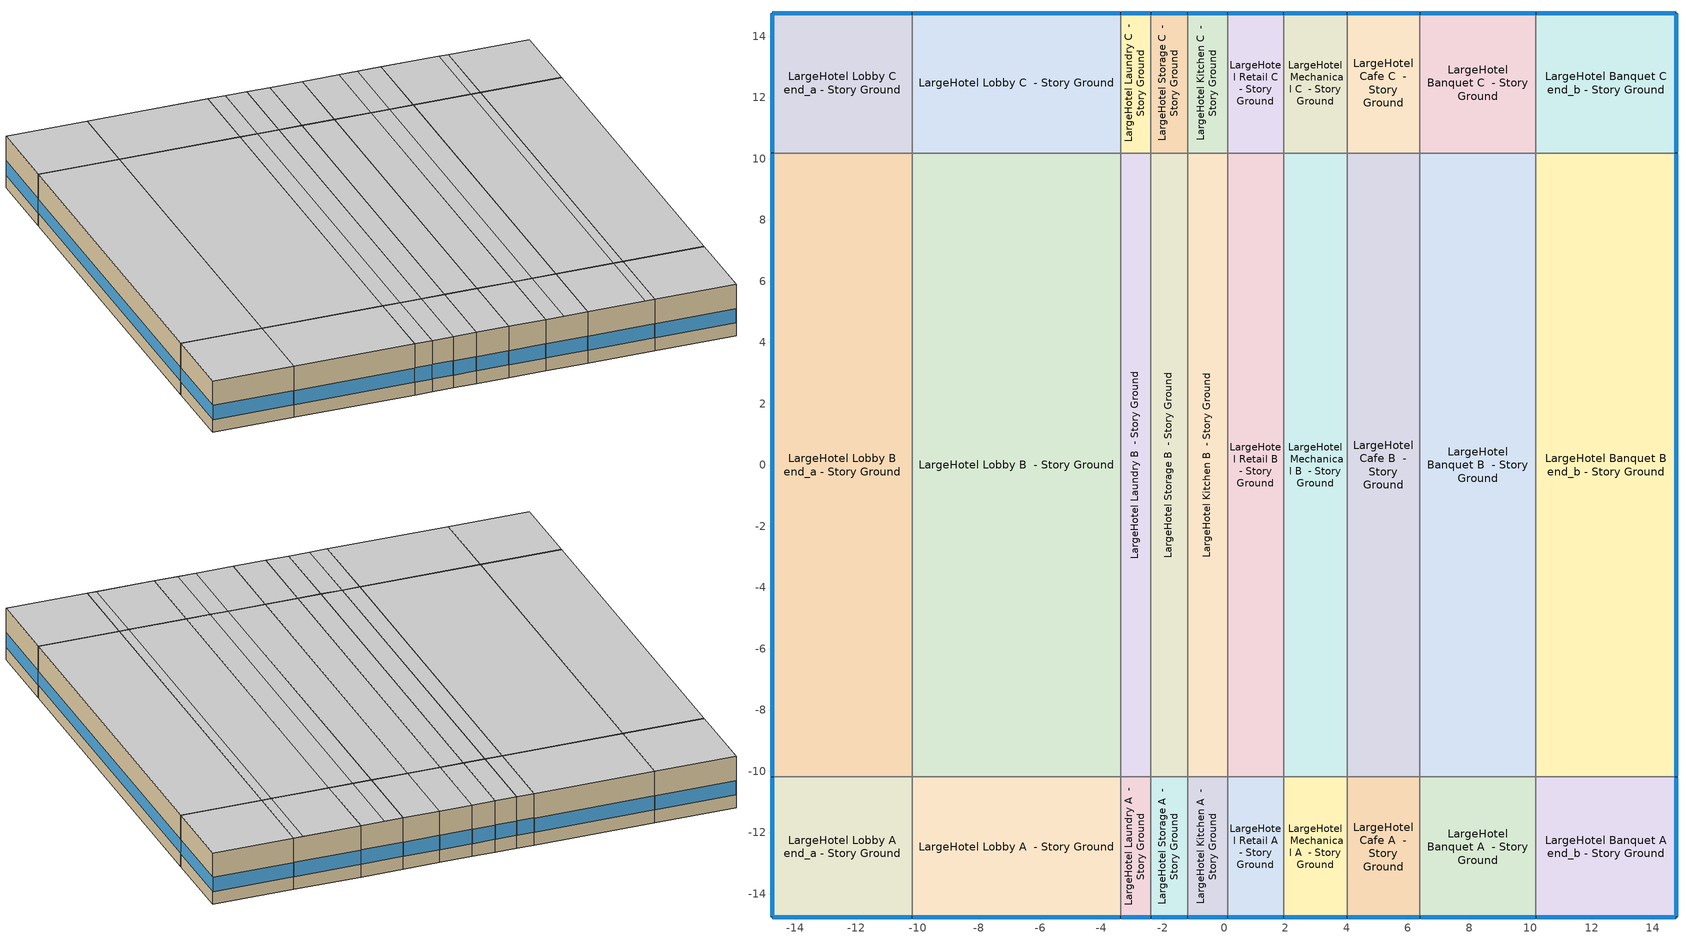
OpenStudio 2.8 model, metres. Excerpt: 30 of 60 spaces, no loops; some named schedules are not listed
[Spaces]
LargeHotel Lobby A end_a - Story Ground
 floor ground (Typical Insulated Carpeted 6in Slab Floor): -14.76,-14.76 -14.76,-10.18 -10.18,-10.18 -10.18,-14.76 z0
 wall outside (Typical Insulated Exterior Mass Wall R-8.13): -14.76,-10.18 -14.76,-14.76 -10.18,-14.76 z0:3.05
 wall to LargeHotel Lobby B end_a - Story Ground: -10.18,-10.18 -14.76,-10.18 z0:3.05
 wall to LargeHotel Lobby A  - Story Ground: -10.18,-14.76 -10.18,-10.18 z0:3.05
 window (U 0.62 SHGC 0.25 Dbl Ref-C-H Clr 6mm/6mm Air): -14.76,-10.21 -14.76,-14.73 / -14.73,-14.76 -10.21,-14.76 z0.76:1.59
 ceiling to LargeHotel Corridor A end_a - Story Mid: -10.18,-14.76 -10.18,-10.18 -14.76,-10.18 -14.76,-14.76 z3.05
LargeHotel Lobby B end_a - Story Ground
 floor ground (Typical Insulated Carpeted 6in Slab Floor): -14.76,-10.18 -14.76,10.18 -10.18,10.18 -10.18,-10.18 z0
 wall outside (Typical Insulated Exterior Mass Wall R-8.13): -14.76,10.18 -14.76,-10.18 z0:3.05
 wall to LargeHotel Lobby C end_a - Story Ground: -10.18,10.18 -14.76,10.18 z0:3.05
 wall to LargeHotel Lobby B  - Story Ground: -10.18,-10.18 -10.18,10.18 z0:3.05
 window (U 0.62 SHGC 0.25 Dbl Ref-C-H Clr 6mm/6mm Air): -14.76,10.16 -14.76,-10.16 z0.76:1.59
 ceiling to LargeHotel Corridor B end_a - Story Mid: -10.18,-10.18 -10.18,10.18 -14.76,10.18 -14.76,-10.18 z3.05
LargeHotel Lobby C end_a - Story Ground
 floor ground (Typical Insulated Carpeted 6in Slab Floor): -14.76,10.18 -14.76,14.76 -10.18,14.76 -10.18,10.18 z0
 wall outside (Typical Insulated Exterior Mass Wall R-8.13): -10.18,14.76 -14.76,14.76 -14.76,10.18 z0:3.05
 wall to LargeHotel Lobby C  - Story Ground: -10.18,10.18 -10.18,14.76 z0:3.05
 window (U 0.62 SHGC 0.25 Dbl Ref-C-H Clr 6mm/6mm Air): -14.76,14.73 -14.76,10.21 / -10.21,14.76 -14.73,14.76 z0.76:1.59
 ceiling to LargeHotel Corridor C end_a - Story Mid: -10.18,10.18 -10.18,14.76 -14.76,14.76 -14.76,10.18 z3.05
LargeHotel Lobby A  - Story Ground
 floor ground (Typical Insulated Carpeted 6in Slab Floor): -10.18,-14.76 -10.18,-10.18 -3.37,-10.18 -3.37,-14.76 z0
 wall outside (Typical Insulated Exterior Mass Wall R-8.13): -10.18,-14.76 -3.37,-14.76 z0:3.05
 wall to LargeHotel Lobby B  - Story Ground: -3.37,-10.18 -10.18,-10.18 z0:3.05
 wall to LargeHotel Laundry A  - Story Ground: -3.37,-14.76 -3.37,-10.18 z0:3.05
 window (U 0.62 SHGC 0.25 Dbl Ref-C-H Clr 6mm/6mm Air): -10.16,-14.76 -3.4,-14.76 z0.76:1.59
 ceiling to LargeHotel Corridor A  - Story Mid: -3.37,-14.76 -3.37,-10.18 -10.18,-10.18 -10.18,-14.76 z3.05
LargeHotel Lobby B  - Story Ground
 floor ground (Typical Insulated Carpeted 6in Slab Floor): -10.18,-10.18 -10.18,10.18 -3.37,10.18 -3.37,-10.18 z0
 wall to LargeHotel Lobby C  - Story Ground: -3.37,10.18 -10.18,10.18 z0:3.05
 wall to LargeHotel Laundry B  - Story Ground: -3.37,-10.18 -3.37,10.18 z0:3.05
 ceiling to LargeHotel Corridor B  - Story Mid: -3.37,-10.18 -3.37,10.18 -10.18,10.18 -10.18,-10.18 z3.05
LargeHotel Lobby C  - Story Ground
 floor ground (Typical Insulated Carpeted 6in Slab Floor): -10.18,10.18 -10.18,14.76 -3.37,14.76 -3.37,10.18 z0
 wall outside (Typical Insulated Exterior Mass Wall R-8.13): -3.37,14.76 -10.18,14.76 z0:3.05
 wall to LargeHotel Laundry C  - Story Ground: -3.37,10.18 -3.37,14.76 z0:3.05
 window (U 0.62 SHGC 0.25 Dbl Ref-C-H Clr 6mm/6mm Air): -3.4,14.76 -10.16,14.76 z0.76:1.59
 ceiling to LargeHotel Corridor C  - Story Mid: -3.37,10.18 -3.37,14.76 -10.18,14.76 -10.18,10.18 z3.05
LargeHotel Laundry A  - Story Ground
 floor ground (Typical Insulated Carpeted 6in Slab Floor): -3.37,-14.76 -3.37,-10.18 -2.39,-10.18 -2.39,-14.76 z0
 wall outside (Typical Insulated Exterior Mass Wall R-8.13): -3.37,-14.76 -2.39,-14.76 z0:3.05
 wall to LargeHotel Laundry B  - Story Ground: -2.39,-10.18 -3.37,-10.18 z0:3.05
 wall to LargeHotel Storage A  - Story Ground: -2.39,-14.76 -2.39,-10.18 z0:3.05
 window (U 0.62 SHGC 0.25 Dbl Ref-C-H Clr 6mm/6mm Air): -3.35,-14.76 -2.41,-14.76 z0.76:1.63
 ceiling to LargeHotel Corridor A  - Story Mid: -2.39,-14.76 -2.39,-10.18 -3.37,-10.18 -3.37,-14.76 z3.05
LargeHotel Laundry B  - Story Ground
 floor ground (Typical Insulated Carpeted 6in Slab Floor): -3.37,-10.18 -3.37,10.18 -2.39,10.18 -2.39,-10.18 z0
 wall to LargeHotel Laundry C  - Story Ground: -2.39,10.18 -3.37,10.18 z0:3.05
 wall to LargeHotel Storage B  - Story Ground: -2.39,-10.18 -2.39,10.18 z0:3.05
 ceiling to LargeHotel Corridor B  - Story Mid: -2.39,-10.18 -2.39,10.18 -3.37,10.18 -3.37,-10.18 z3.05
LargeHotel Laundry C  - Story Ground
 floor ground (Typical Insulated Carpeted 6in Slab Floor): -3.37,10.18 -3.37,14.76 -2.39,14.76 -2.39,10.18 z0
 wall outside (Typical Insulated Exterior Mass Wall R-8.13): -2.39,14.76 -3.37,14.76 z0:3.05
 wall to LargeHotel Storage C  - Story Ground: -2.39,10.18 -2.39,14.76 z0:3.05
 window (U 0.62 SHGC 0.25 Dbl Ref-C-H Clr 6mm/6mm Air): -2.41,14.76 -3.35,14.76 z0.76:1.63
 ceiling to LargeHotel Corridor C  - Story Mid: -2.39,10.18 -2.39,14.76 -3.37,14.76 -3.37,10.18 z3.05
LargeHotel Storage A  - Story Ground
 floor ground (Typical Insulated Carpeted 6in Slab Floor): -2.39,-14.76 -2.39,-10.18 -1.19,-10.18 -1.19,-14.76 z0
 wall outside (Typical Insulated Exterior Mass Wall R-8.13): -2.39,-14.76 -1.19,-14.76 z0:3.05
 wall to LargeHotel Storage B  - Story Ground: -1.19,-10.18 -2.39,-10.18 z0:3.05
 wall to LargeHotel Kitchen A  - Story Ground: -1.19,-14.76 -1.19,-10.18 z0:3.05
 window (U 0.62 SHGC 0.25 Dbl Ref-C-H Clr 6mm/6mm Air): -2.36,-14.76 -1.21,-14.76 z0.76:1.62
 ceiling to LargeHotel Corridor A  - Story Mid: -1.19,-14.76 -1.19,-10.18 -2.39,-10.18 -2.39,-14.76 z3.05
LargeHotel Storage B  - Story Ground
 floor ground (Typical Insulated Carpeted 6in Slab Floor): -2.39,-10.18 -2.39,10.18 -1.19,10.18 -1.19,-10.18 z0
 wall to LargeHotel Storage C  - Story Ground: -1.19,10.18 -2.39,10.18 z0:3.05
 wall to LargeHotel Kitchen B  - Story Ground: -1.19,-10.18 -1.19,10.18 z0:3.05
 ceiling to LargeHotel Corridor B  - Story Mid: -1.19,-10.18 -1.19,10.18 -2.39,10.18 -2.39,-10.18 z3.05
LargeHotel Storage C  - Story Ground
 floor ground (Typical Insulated Carpeted 6in Slab Floor): -2.39,10.18 -2.39,14.76 -1.19,14.76 -1.19,10.18 z0
 wall outside (Typical Insulated Exterior Mass Wall R-8.13): -1.19,14.76 -2.39,14.76 z0:3.05
 wall to LargeHotel Kitchen C  - Story Ground: -1.19,10.18 -1.19,14.76 z0:3.05
 window (U 0.62 SHGC 0.25 Dbl Ref-C-H Clr 6mm/6mm Air): -1.21,14.76 -2.36,14.76 z0.76:1.62
 ceiling to LargeHotel Corridor C  - Story Mid: -1.19,10.18 -1.19,14.76 -2.39,14.76 -2.39,10.18 z3.05
LargeHotel Kitchen A  - Story Ground
 floor ground (Typical Insulated Carpeted 6in Slab Floor): -1.19,-14.76 -1.19,-10.18 0.11,-10.18 0.11,-14.76 z0
 wall outside (Typical Insulated Exterior Mass Wall R-8.13): -1.19,-14.76 0.11,-14.76 z0:3.05
 wall to LargeHotel Kitchen B  - Story Ground: 0.11,-10.18 -1.19,-10.18 z0:3.05
 wall to LargeHotel Retail A  - Story Ground: 0.11,-14.76 0.11,-10.18 z0:3.05
 window (U 0.62 SHGC 0.25 Dbl Ref-C-H Clr 6mm/6mm Air): -1.16,-14.76 0.09,-14.76 z0.76:1.62
 ceiling to LargeHotel Corridor A  - Story Mid: 0.11,-14.76 0.11,-10.18 -1.19,-10.18 -1.19,-14.76 z3.05
LargeHotel Kitchen B  - Story Ground
 floor ground (Typical Insulated Carpeted 6in Slab Floor): -1.19,-10.18 -1.19,10.18 0.11,10.18 0.11,-10.18 z0
 wall to LargeHotel Kitchen C  - Story Ground: 0.11,10.18 -1.19,10.18 z0:3.05
 wall to LargeHotel Retail B  - Story Ground: 0.11,-10.18 0.11,10.18 z0:3.05
 ceiling to LargeHotel Corridor B  - Story Mid: 0.11,-10.18 0.11,10.18 -1.19,10.18 -1.19,-10.18 z3.05
LargeHotel Kitchen C  - Story Ground
 floor ground (Typical Insulated Carpeted 6in Slab Floor): -1.19,10.18 -1.19,14.76 0.11,14.76 0.11,10.18 z0
 wall outside (Typical Insulated Exterior Mass Wall R-8.13): 0.11,14.76 -1.19,14.76 z0:3.05
 wall to LargeHotel Retail C  - Story Ground: 0.11,10.18 0.11,14.76 z0:3.05
 window (U 0.62 SHGC 0.25 Dbl Ref-C-H Clr 6mm/6mm Air): 0.09,14.76 -1.16,14.76 z0.76:1.62
 ceiling to LargeHotel Corridor C  - Story Mid: 0.11,10.18 0.11,14.76 -1.19,14.76 -1.19,10.18 z3.05
LargeHotel Retail A  - Story Ground
 floor ground (Typical Insulated Carpeted 6in Slab Floor): 0.11,-14.76 0.11,-10.18 1.94,-10.18 1.94,-14.76 z0
 wall outside (Typical Insulated Exterior Mass Wall R-8.13): 0.11,-14.76 1.94,-14.76 z0:3.05
 wall to LargeHotel Retail B  - Story Ground: 1.94,-10.18 0.11,-10.18 z0:3.05
 wall to LargeHotel Mechanical A  - Story Ground: 1.94,-14.76 1.94,-10.18 z0:3.05
 window (U 0.62 SHGC 0.25 Dbl Ref-C-H Clr 6mm/6mm Air): 0.14,-14.76 1.92,-14.76 z0.76:1.61
 ceiling to LargeHotel Corridor A  - Story Mid: 1.94,-14.76 1.94,-10.18 0.11,-10.18 0.11,-14.76 z3.05
LargeHotel Retail B  - Story Ground
 floor ground (Typical Insulated Carpeted 6in Slab Floor): 0.11,-10.18 0.11,10.18 1.94,10.18 1.94,-10.18 z0
 wall to LargeHotel Retail C  - Story Ground: 1.94,10.18 0.11,10.18 z0:3.05
 wall to LargeHotel Mechanical B  - Story Ground: 1.94,-10.18 1.94,10.18 z0:3.05
 ceiling to LargeHotel Corridor B  - Story Mid: 1.94,-10.18 1.94,10.18 0.11,10.18 0.11,-10.18 z3.05
LargeHotel Retail C  - Story Ground
 floor ground (Typical Insulated Carpeted 6in Slab Floor): 0.11,10.18 0.11,14.76 1.94,14.76 1.94,10.18 z0
 wall outside (Typical Insulated Exterior Mass Wall R-8.13): 1.94,14.76 0.11,14.76 z0:3.05
 wall to LargeHotel Mechanical C  - Story Ground: 1.94,10.18 1.94,14.76 z0:3.05
 window (U 0.62 SHGC 0.25 Dbl Ref-C-H Clr 6mm/6mm Air): 1.92,14.76 0.14,14.76 z0.76:1.61
 ceiling to LargeHotel Corridor C  - Story Mid: 1.94,10.18 1.94,14.76 0.11,14.76 0.11,10.18 z3.05
LargeHotel Mechanical A  - Story Ground
 floor ground (Typical Insulated Carpeted 6in Slab Floor): 1.94,-14.76 1.94,-10.18 4.02,-10.18 4.02,-14.76 z0
 wall outside (Typical Insulated Exterior Mass Wall R-8.13): 1.94,-14.76 4.02,-14.76 z0:3.05
 wall to LargeHotel Mechanical B  - Story Ground: 4.02,-10.18 1.94,-10.18 z0:3.05
 wall to LargeHotel Cafe A  - Story Ground: 4.02,-14.76 4.02,-10.18 z0:3.05
 window (U 0.62 SHGC 0.25 Dbl Ref-C-H Clr 6mm/6mm Air): 1.97,-14.76 3.99,-14.76 z0.76:1.61
 ceiling to LargeHotel Corridor A  - Story Mid: 4.02,-14.76 4.02,-10.18 1.94,-10.18 1.94,-14.76 z3.05
LargeHotel Mechanical B  - Story Ground
 floor ground (Typical Insulated Carpeted 6in Slab Floor): 1.94,-10.18 1.94,10.18 4.02,10.18 4.02,-10.18 z0
 wall to LargeHotel Mechanical C  - Story Ground: 4.02,10.18 1.94,10.18 z0:3.05
 wall to LargeHotel Cafe B  - Story Ground: 4.02,-10.18 4.02,10.18 z0:3.05
 ceiling to LargeHotel Corridor B  - Story Mid: 4.02,-10.18 4.02,10.18 1.94,10.18 1.94,-10.18 z3.05
LargeHotel Mechanical C  - Story Ground
 floor ground (Typical Insulated Carpeted 6in Slab Floor): 1.94,10.18 1.94,14.76 4.02,14.76 4.02,10.18 z0
 wall outside (Typical Insulated Exterior Mass Wall R-8.13): 4.02,14.76 1.94,14.76 z0:3.05
 wall to LargeHotel Cafe C  - Story Ground: 4.02,10.18 4.02,14.76 z0:3.05
 window (U 0.62 SHGC 0.25 Dbl Ref-C-H Clr 6mm/6mm Air): 3.99,14.76 1.97,14.76 z0.76:1.61
 ceiling to LargeHotel Corridor C  - Story Mid: 4.02,10.18 4.02,14.76 1.94,14.76 1.94,10.18 z3.05
LargeHotel Cafe A  - Story Ground
 floor ground (Typical Insulated Carpeted 6in Slab Floor): 4.02,-14.76 4.02,-10.18 6.39,-10.18 6.39,-14.76 z0
 wall outside (Typical Insulated Exterior Mass Wall R-8.13): 4.02,-14.76 6.39,-14.76 z0:3.05
 wall to LargeHotel Cafe B  - Story Ground: 6.39,-10.18 4.02,-10.18 z0:3.05
 wall to LargeHotel Banquet A  - Story Ground: 6.39,-14.76 6.39,-10.18 z0:3.05
 window (U 0.62 SHGC 0.25 Dbl Ref-C-H Clr 6mm/6mm Air): 4.04,-14.76 6.37,-14.76 z0.76:1.6
 ceiling to LargeHotel GuestRoom A  - Story Mid: 6.39,-14.76 6.39,-10.18 5.08,-10.18 5.08,-14.76 z3.05
 ceiling to LargeHotel Corridor A  - Story Mid: 5.08,-14.76 5.08,-10.18 4.02,-10.18 4.02,-14.76 z3.05
LargeHotel Cafe B  - Story Ground
 floor ground (Typical Insulated Carpeted 6in Slab Floor): 4.02,-10.18 4.02,10.18 6.39,10.18 6.39,-10.18 z0
 wall to LargeHotel Cafe C  - Story Ground: 6.39,10.18 4.02,10.18 z0:3.05
 wall to LargeHotel Banquet B  - Story Ground: 6.39,-10.18 6.39,10.18 z0:3.05
 ceiling to LargeHotel GuestRoom B  - Story Mid: 6.39,-10.18 6.39,10.18 5.08,10.18 5.08,-10.18 z3.05
 ceiling to LargeHotel Corridor B  - Story Mid: 5.08,-10.18 5.08,10.18 4.02,10.18 4.02,-10.18 z3.05
LargeHotel Cafe C  - Story Ground
 floor ground (Typical Insulated Carpeted 6in Slab Floor): 4.02,10.18 4.02,14.76 6.39,14.76 6.39,10.18 z0
 wall outside (Typical Insulated Exterior Mass Wall R-8.13): 6.39,14.76 4.02,14.76 z0:3.05
 wall to LargeHotel Banquet C  - Story Ground: 6.39,10.18 6.39,14.76 z0:3.05
 window (U 0.62 SHGC 0.25 Dbl Ref-C-H Clr 6mm/6mm Air): 6.37,14.76 4.04,14.76 z0.76:1.6
 ceiling to LargeHotel GuestRoom C  - Story Mid: 6.39,10.18 6.39,14.76 5.08,14.76 5.08,10.18 z3.05
 ceiling to LargeHotel Corridor C  - Story Mid: 5.08,10.18 5.08,14.76 4.02,14.76 4.02,10.18 z3.05
LargeHotel Banquet A  - Story Ground
 floor ground (Typical Insulated Carpeted 6in Slab Floor): 6.39,-14.76 6.39,-10.18 10.18,-10.18 10.18,-14.76 z0
 wall outside (Typical Insulated Exterior Mass Wall R-8.13): 6.39,-14.76 10.18,-14.76 z0:3.05
 wall to LargeHotel Banquet B  - Story Ground: 10.18,-10.18 6.39,-10.18 z0:3.05
 wall to LargeHotel Banquet A end_b - Story Ground: 10.18,-14.76 10.18,-10.18 z0:3.05
 window (U 0.62 SHGC 0.25 Dbl Ref-C-H Clr 6mm/6mm Air): 6.42,-14.76 10.16,-14.76 z0.76:1.6
 ceiling to LargeHotel GuestRoom A  - Story Mid: 9.65,-14.76 9.65,-10.18 6.39,-10.18 6.39,-14.76 z3.05
 ceiling to LargeHotel Lobby A  - Story Mid: 10.18,-14.76 10.18,-10.18 9.65,-10.18 9.65,-14.76 z3.05
LargeHotel Banquet B  - Story Ground
 floor ground (Typical Insulated Carpeted 6in Slab Floor): 6.39,-10.18 6.39,10.18 10.18,10.18 10.18,-10.18 z0
 wall to LargeHotel Banquet C  - Story Ground: 10.18,10.18 6.39,10.18 z0:3.05
 wall to LargeHotel Banquet B end_b - Story Ground: 10.18,-10.18 10.18,10.18 z0:3.05
 ceiling to LargeHotel GuestRoom B  - Story Mid: 9.65,-10.18 9.65,10.18 6.39,10.18 6.39,-10.18 z3.05
 ceiling to LargeHotel Lobby B  - Story Mid: 10.18,-10.18 10.18,10.18 9.65,10.18 9.65,-10.18 z3.05
LargeHotel Banquet C  - Story Ground
 floor ground (Typical Insulated Carpeted 6in Slab Floor): 6.39,10.18 6.39,14.76 10.18,14.76 10.18,10.18 z0
 wall outside (Typical Insulated Exterior Mass Wall R-8.13): 10.18,14.76 6.39,14.76 z0:3.05
 wall to LargeHotel Banquet C end_b - Story Ground: 10.18,10.18 10.18,14.76 z0:3.05
 window (U 0.62 SHGC 0.25 Dbl Ref-C-H Clr 6mm/6mm Air): 10.16,14.76 6.42,14.76 z0.76:1.6
 ceiling to LargeHotel GuestRoom C  - Story Mid: 9.65,10.18 9.65,14.76 6.39,14.76 6.39,10.18 z3.05
 ceiling to LargeHotel Lobby C  - Story Mid: 10.18,10.18 10.18,14.76 9.65,14.76 9.65,10.18 z3.05
LargeHotel Banquet A end_b - Story Ground
 floor ground (Typical Insulated Carpeted 6in Slab Floor): 10.18,-14.76 10.18,-10.18 14.76,-10.18 14.76,-14.76 z0
 wall outside (Typical Insulated Exterior Mass Wall R-8.13): 10.18,-14.76 14.76,-14.76 14.76,-10.18 z0:3.05
 wall to LargeHotel Banquet B end_b - Story Ground: 14.76,-10.18 10.18,-10.18 z0:3.05
 window (U 0.62 SHGC 0.25 Dbl Ref-C-H Clr 6mm/6mm Air): 14.76,-14.73 14.76,-10.21 / 10.21,-14.76 14.73,-14.76 z0.76:1.59
 ceiling to LargeHotel Lobby A  - Story Mid: 14.76,-14.76 14.76,-10.18 10.18,-10.18 10.18,-14.76 z3.05
LargeHotel Banquet B end_b - Story Ground
 floor ground (Typical Insulated Carpeted 6in Slab Floor): 10.18,-10.18 10.18,10.18 14.76,10.18 14.76,-10.18 z0
 wall outside (Typical Insulated Exterior Mass Wall R-8.13): 14.76,-10.18 14.76,10.18 z0:3.05
 wall to LargeHotel Banquet C end_b - Story Ground: 14.76,10.18 10.18,10.18 z0:3.05
 window (U 0.62 SHGC 0.25 Dbl Ref-C-H Clr 6mm/6mm Air): 14.76,-10.16 14.76,10.16 z0.76:1.59
 ceiling to LargeHotel Lobby B  - Story Mid: 14.76,-10.18 14.76,10.18 10.18,10.18 10.18,-10.18 z3.05
LargeHotel Banquet C end_b - Story Ground
 floor ground (Typical Insulated Carpeted 6in Slab Floor): 10.18,10.18 10.18,14.76 14.76,14.76 14.76,10.18 z0
 wall outside (Typical Insulated Exterior Mass Wall R-8.13): 14.76,10.18 14.76,14.76 10.18,14.76 z0:3.05
 window (U 0.62 SHGC 0.25 Dbl Ref-C-H Clr 6mm/6mm Air): 14.73,14.76 10.21,14.76 / 14.76,10.21 14.76,14.73 z0.76:1.59
 ceiling to LargeHotel Lobby C  - Story Mid: 14.76,10.18 14.76,14.76 10.18,14.76 10.18,10.18 z3.05
[Site]
Robins Afb_GA_USA: Latitude {deg}=32.63; Longitude {deg}=-83.6; Time Zone {hr}=-5; Elevation {m}=90; Terrain=City
[Site:WaterMainsTemperature]
Calculation Method=Correlation; Annual Average Outdoor Air Temperature {C}=18.825; Maximum Difference In Monthly Average Outdoor Air Temperatures {deltaC}=17.5
[SizingPeriod:DesignDay] Daily Dry-Bulb Temperature Range {deltaC}=11.3; Barometric Pressure {Pa}=100248; Wind Speed {m/s}=3.4; Wind Direction {deg}=320; Sky Clearness=0; Rain Indicator=0; Snow Indicator=0; Day of Month=21; Month=7; Day Type=SummerDesignDay; Daylight Saving Time Indicator=0; Dry-Bulb Temperature Range Modifier Type=DefaultMultipliers; Solar Model Indicator=ASHRAETau; ASHRAE Taub=0.44; ASHRAE Taud=2.223
Name | Maximum Dry-Bulb Temperature {C} | Humidity Indicating Conditions at Maximum Dry-Bulb | Humidity Indicating Type
Robins Afb Ann Clg .4% Condns DB=>MWB 1 | 36.1 | 24.2 | Wetbulb
Robins Afb Ann Clg .4% Condns WB=>MDB 1 | 32.4 | 26.3 | Wetbulb
Robins Afb Ann Clg 1% Condns DB=>MWB 1 | 34.8 | 24.1 | Wetbulb
Robins Afb Ann Clg 2% Condns DP=>MDB 1 | 27.2 | 23.8 | Dewpoint
[ClimateZones]
Climate Zone Institution Name 1=ASHRAE; Climate Zone Document Name 1=ANSI/ASHRAE Standard 169; Climate Zone Document Year 1=2006; Climate Zone Value 1=ASHRAE 169-2013-3A
[Building]
ComStock 90.1-2004|LargeHotel: North Axis {deg}=180; Default Construction Set=Res ComStock 90.1-2004 - LrgHotel - ASHRAE 169-2013-3A; Default Schedule Set=Building Default Schedule Set; Standards Building Type=LargeHotel
[Site:GroundTemperature:BuildingSurface]
20.34, 20.35, 20.5, 20.62, 20.73, 20.86, 20.94, 20.98, 20.93, 20.79, 20.64, 20.49
[DefaultConstructionSet]
Res ComStock 90.1-2004 - LrgHotel - ASHRAE 169-2013-3A: Default Exterior Surface Constructions=Default Surface Constructions 1; Default Interior Surface Constructions=Default Surface Constructions 2; Default Ground Contact Surface Constructions=Default Surface Constructions 3; Default Exterior SubSurface Constructions=Default Sub Surface Constructions 1; Default Interior SubSurface Constructions=Default Sub Surface Constructions 2; Interior Partition Construction=Typical Interior Partition
[DefaultSurfaceConstructions]
Name | Floor Construction | Wall Construction | Roof Ceiling Construction
Default Surface Constructions 1 | Typical Insulated Exterior Mass Floor R-9.35 | Typical Insulated Exterior Mass Wall R-6.62 | Typical IEAD Roof R-15.87
Default Surface Constructions 2 | LargeHotel Interior Floor | LargeHotel Interior Wall | LargeHotel Interior Ceiling
Default Surface Constructions 3 | Typical Insulated Carpeted 6in Slab Floor | Typical Insulated Basement Mass Wall
[Construction]
Typical Insulated Exterior Mass Floor R-9.35: Typical Insulation R-6.78, 4 in. Normalweight Concrete Floor, Typical Carpet Pad
Typical Insulated Exterior Mass Wall R-6.62: 1IN Stucco, 8IN CONCRETE HW RefBldg, Typical Insulation R-4.23, 1/2IN Gypsum
Typical IEAD Roof R-15.87: Roof Membrane, Typical Insulation R-14.76, Metal Roof Surface
LargeHotel Interior Floor: G01 13mm gypsum board, Nonres_Floor_Insulation, 100mm Normalweight concrete floor, CP02 CARPET PAD
LargeHotel Interior Wall: G01 13mm gypsum board, G01 13mm gypsum board
LargeHotel Interior Ceiling: CP02 CARPET PAD, 100mm Normalweight concrete floor, Nonres_Floor_Insulation, G01 13mm gypsum board
Typical Insulated Carpeted 6in Slab Floor: 6 in. Normalweight Concrete Floor, Typical Carpet Pad
Typical Insulated Basement Mass Wall: 8 in. Concrete Block Basement Wall
U 0.57 SHGC 0.39 Dbl Ref-D Clr 6mm/6mm Air: REF D CLEAR 6MM, AIR 6MM, CLEAR 6MM
Typical Insulated Metal Door R-1.43: F08 Metal surface, Typical Insulation R-0.58
Typical Overhead Door R-0.86: Typical Insulation R-0.01
U 1.17 SHGC 0.39 Simple Glazing Skylight U-1.17 SHGC 0.0: U 1.17 SHGC 0.39 Simple Glazing U-1.17 SHGC 0.0
Typical Interior Window: Clear 3mm
Typical Interior Door; Typical Interior Partition: G05 25mm wood
InteriorFurnishings: Std Wood 6inch
Typical Insulated Exterior Mass Wall R-8.13: 1IN Stucco, 8IN CONCRETE HW RefBldg, Typical Insulation R-5.74, 1/2IN Gypsum
U 0.62 SHGC 0.25 Dbl Ref-C-H Clr 6mm/6mm Air: REF C CLEAR HI 6MM, AIR 6MM, CLEAR 6MM
[Material:NoMass] Roughness=Smooth; Thermal Absorptance=0.9; Solar Absorptance=0.7
Name | Thermal Resistance {m2-K/W} | Visible Absorptance
Typical Insulation R-6.78 | 1.19347 | 0.7
Typical Carpet Pad; CP02 CARPET PAD | 0.21648 | 0.8
Typical Insulation R-4.23 | 0.745657 | 0.7
Typical Insulation R-14.76 | 2.59864 | 0.7
Nonres_Floor_Insulation | 2.88292 | 0.7
Typical Insulation R-0.58 | 0.101875 | 0.7
Typical Insulation R-0.01 | 0.001 | 0.7
Typical Insulation R-5.74 | 1.01115 | 0.7
[Material]
Name | Roughness | Thickness {m} | Conductivity {W/m-K} | Density {kg/m3} | Specific Heat {J/kg-K} | Thermal Absorptance | Solar Absorptance | Visible Absorptance
4 in. Normalweight Concrete Floor | MediumRough | 0.1016 | 2.31 | 2322 | 832 | 0.9 | 0.7 | 0.7
1IN Stucco | Smooth | 0.0253 | 0.6918 | 1858 | 837 | 0.9 | 0.7 | 0.92
8IN CONCRETE HW RefBldg | Rough | 0.2032 | 1.311 | 2240 | 836.8 | 0.9 | 0.7 | 0.7
1/2IN Gypsum | Smooth | 0.0127 | 0.16 | 784.9 | 830 | 0.9 | 0.4 | 0.4
Roof Membrane | VeryRough | 0.0095 | 0.16 | 1121.29 | 1460 | 0.9 | 0.7 | 0.7
Metal Roof Surface; F08 Metal surface | Smooth | 0.0008 | 45.28 | 7824 | 500 | 0.9 | 0.7 | 0.7
G01 13mm gypsum board | Smooth | 0.0127 | 0.160031 | 800.001 | 1090.73 | 0.9 | 0.7 | 0.5
100mm Normalweight concrete floor | MediumRough | 0.1016 | 2.31045 | 2322 | 832.557 |  | 0 | 0
6 in. Normalweight Concrete Floor | MediumRough | 0.1524 | 2.31 | 2322 | 832 | 0.9 | 0.7 | 0.7
8 in. Concrete Block Basement Wall | MediumRough | 0.2032 | 1.326 | 1842 | 912 | 0.9 | 0.7 | 0.7
G05 25mm wood | MediumSmooth | 0.0254 | 0.15 | 608 | 1630 | 0.9 | 0.5 | 0.5
Std Wood 6inch | MediumSmooth | 0.15 | 0.12 | 540 | 1210 | 0.9 | 0.7 | 0.7
[DefaultSubSurfaceConstructions]
Name | Fixed Window Construction | Operable Window Construction | Door Construction | Glass Door Construction | Overhead Door Construction | Skylight Construction | Tubular Daylight Dome Construction | Tubular Daylight Diffuser Construction
Default Sub Surface Constructions 1 | U 0.57 SHGC 0.39 Dbl Ref-D Clr 6mm/6mm Air | U 0.57 SHGC 0.39 Dbl Ref-D Clr 6mm/6mm Air | Typical Insulated Metal Door R-1.43 | U 0.57 SHGC 0.39 Dbl Ref-D Clr 6mm/6mm Air | Typical Overhead Door R-0.86 | U 1.17 SHGC 0.39 Simple Glazing Skylight U-1.17 SHGC 0.0 | Typical Interior Window | Typical Interior Window
Default Sub Surface Constructions 2 | Typical Interior Window | Typical Interior Window | Typical Interior Door
[WindowMaterial:Glazing] Optical Data Type=SpectralAverage; Infrared Transmittance at Normal Incidence=0; Front Side Infrared Hemispherical Emissivity=0.84; Conductivity {W/m-K}=0.9; Dirt Correction Factor for Solar and Visible Transmittance=1; Solar Diffusing=No
Name | Thickness {m} | Solar Transmittance at Normal Incidence | Front Side Solar Reflectance at Normal Incidence | Back Side Solar Reflectance at Normal Incidence | Visible Transmittance at Normal Incidence | Front Side Visible Reflectance at Normal Incidence | Back Side Visible Reflectance at Normal Incidence | Back Side Infrared Hemispherical Emissivity
REF D CLEAR 6MM | 0.006 | 0.429 | 0.308 | 0.379 | 0.334 | 0.453 | 0.505 | 0.82
CLEAR 6MM | 0.006 | 0.775 | 0.071 | 0.071 | 0.881 | 0.08 | 0.08 | 0.84
Clear 3mm | 0.003 | 0.837 | 0.075 | 0.075 | 0.898 | 0.081 | 0.081 | 0.84
REF C CLEAR HI 6MM | 0.006 | 0.2 | 0.16 | 0.39 | 0.22 | 0.17 | 0.35 | 0.55
[WindowMaterial:Gas]
AIR 6MM: Gas Type=Air; Thickness {m}=0.0063
[WindowMaterial:SimpleGlazingSystem]
U 1.17 SHGC 0.39 Simple Glazing U-1.17 SHGC 0.0: U-Factor {W/m2-K}=6.64357; Solar Heat Gain Coefficient=0.39; Visible Transmittance=0.23
[SpaceType] Standards Building Type=LargeHotel
Name | Default Schedule Set | Design Specification Outdoor Air Object | Standards Space Type
LargeHotel Banquet - ComStock 90.1-2004 | LargeHotel Banquet Schedule Set | LargeHotel Banquet Ventilation | Banquet
LargeHotel Cafe - ComStock 90.1-2004 | LargeHotel Cafe Schedule Set | LargeHotel Cafe Ventilation | Cafe
LargeHotel Kitchen - ComStock 90.1-2004 | LargeHotel Kitchen Schedule Set | LargeHotel Kitchen Ventilation | Kitchen
LargeHotel Laundry - ComStock 90.1-2004 | LargeHotel Laundry Schedule Set | LargeHotel Laundry Ventilation | Laundry
LargeHotel Lobby - ComStock 90.1-2004 | LargeHotel Lobby Schedule Set | LargeHotel Lobby Ventilation | Lobby
LargeHotel Mechanical - ComStock 90.1-2004 | LargeHotel Mechanical Schedule Set | LargeHotel Mechanical Ventilation | Mechanical
LargeHotel Retail - ComStock 90.1-2004 | LargeHotel Retail Schedule Set | LargeHotel Retail Ventilation | Retail
LargeHotel Storage - ComStock 90.1-2004 | LargeHotel Storage Schedule Set | LargeHotel Storage Ventilation | Storage
[BuildingStory]
Story Ground: Nominal Z Coordinate {m}=0; Nominal Floor to Floor Height {m}=3.048
[Space] Building Story=Story Ground
Name | Space Type | Thermal Zone
LargeHotel Lobby A end_a - Story Ground | LargeHotel Lobby - ComStock 90.1-2004 | Zone LargeHotel Lobby A end_a - Story Ground
LargeHotel Lobby B end_a - Story Ground | LargeHotel Lobby - ComStock 90.1-2004 | Zone LargeHotel Lobby B end_a - Story Ground
LargeHotel Lobby C end_a - Story Ground | LargeHotel Lobby - ComStock 90.1-2004 | Zone LargeHotel Lobby C end_a - Story Ground
LargeHotel Lobby A  - Story Ground | LargeHotel Lobby - ComStock 90.1-2004 | Zone LargeHotel Lobby A  - Story Ground
LargeHotel Lobby B  - Story Ground | LargeHotel Lobby - ComStock 90.1-2004 | Zone LargeHotel Lobby B  - Story Ground
LargeHotel Lobby C  - Story Ground | LargeHotel Lobby - ComStock 90.1-2004 | Zone LargeHotel Lobby C  - Story Ground
LargeHotel Laundry A  - Story Ground | LargeHotel Laundry - ComStock 90.1-2004 | Zone LargeHotel Laundry A  - Story Ground
LargeHotel Laundry B  - Story Ground | LargeHotel Laundry - ComStock 90.1-2004 | Zone LargeHotel Laundry B  - Story Ground
LargeHotel Laundry C  - Story Ground | LargeHotel Laundry - ComStock 90.1-2004 | Zone LargeHotel Laundry C  - Story Ground
LargeHotel Storage A  - Story Ground | LargeHotel Storage - ComStock 90.1-2004 | Zone LargeHotel Storage A  - Story Ground
LargeHotel Storage B  - Story Ground | LargeHotel Storage - ComStock 90.1-2004 | Zone LargeHotel Storage B  - Story Ground
LargeHotel Storage C  - Story Ground | LargeHotel Storage - ComStock 90.1-2004 | Zone LargeHotel Storage C  - Story Ground
LargeHotel Kitchen A  - Story Ground | LargeHotel Kitchen - ComStock 90.1-2004 | Zone LargeHotel Kitchen A  - Story Ground
LargeHotel Kitchen B  - Story Ground | LargeHotel Kitchen - ComStock 90.1-2004 | Zone LargeHotel Kitchen B  - Story Ground
LargeHotel Kitchen C  - Story Ground | LargeHotel Kitchen - ComStock 90.1-2004 | Zone LargeHotel Kitchen C  - Story Ground
LargeHotel Retail A  - Story Ground | LargeHotel Retail - ComStock 90.1-2004 | Zone LargeHotel Retail A  - Story Ground
LargeHotel Retail B  - Story Ground | LargeHotel Retail - ComStock 90.1-2004 | Zone LargeHotel Retail B  - Story Ground
LargeHotel Retail C  - Story Ground | LargeHotel Retail - ComStock 90.1-2004 | Zone LargeHotel Retail C  - Story Ground
LargeHotel Mechanical A  - Story Ground | LargeHotel Mechanical - ComStock 90.1-2004 | Zone LargeHotel Mechanical A  - Story Ground
LargeHotel Mechanical B  - Story Ground | LargeHotel Mechanical - ComStock 90.1-2004 | Zone LargeHotel Mechanical B  - Story Ground
LargeHotel Mechanical C  - Story Ground | LargeHotel Mechanical - ComStock 90.1-2004 | Zone LargeHotel Mechanical C  - Story Ground
LargeHotel Cafe A  - Story Ground | LargeHotel Cafe - ComStock 90.1-2004 | Zone LargeHotel Cafe A  - Story Ground
LargeHotel Cafe B  - Story Ground | LargeHotel Cafe - ComStock 90.1-2004 | Zone LargeHotel Cafe B  - Story Ground
LargeHotel Cafe C  - Story Ground | LargeHotel Cafe - ComStock 90.1-2004 | Zone LargeHotel Cafe C  - Story Ground
LargeHotel Banquet A  - Story Ground | LargeHotel Banquet - ComStock 90.1-2004 | Zone LargeHotel Banquet A  - Story Ground
LargeHotel Banquet B  - Story Ground | LargeHotel Banquet - ComStock 90.1-2004 | Zone LargeHotel Banquet B  - Story Ground
LargeHotel Banquet C  - Story Ground | LargeHotel Banquet - ComStock 90.1-2004 | Zone LargeHotel Banquet C  - Story Ground
LargeHotel Banquet A end_b - Story Ground | LargeHotel Banquet - ComStock 90.1-2004 | Zone LargeHotel Banquet A end_b - Story Ground
LargeHotel Banquet B end_b - Story Ground | LargeHotel Banquet - ComStock 90.1-2004 | Zone LargeHotel Banquet B end_b - Story Ground
LargeHotel Banquet C end_b - Story Ground | LargeHotel Banquet - ComStock 90.1-2004 | Zone LargeHotel Banquet C end_b - Story Ground
[ThermalZone] Multiplier=1; Use Ideal Air Loads=No
Name | Thermostat
Zone LargeHotel Lobby A end_a - Story Ground | LargeHotel Lobby - ComStock 90.1-2004 Thermostat 6
Zone LargeHotel Lobby B end_a - Story Ground | LargeHotel Lobby - ComStock 90.1-2004 Thermostat 2
Zone LargeHotel Lobby C end_a - Story Ground | LargeHotel Lobby - ComStock 90.1-2004 Thermostat
Zone LargeHotel Lobby A  - Story Ground | LargeHotel Lobby - ComStock 90.1-2004 Thermostat 1
Zone LargeHotel Lobby B  - Story Ground | LargeHotel Lobby - ComStock 90.1-2004 Thermostat 4
Zone LargeHotel Lobby C  - Story Ground | LargeHotel Lobby - ComStock 90.1-2004 Thermostat 3
Zone LargeHotel Laundry A  - Story Ground | LargeHotel Laundry - ComStock 90.1-2004 Thermostat 2
Zone LargeHotel Laundry B  - Story Ground | LargeHotel Laundry - ComStock 90.1-2004 Thermostat
Zone LargeHotel Laundry C  - Story Ground | LargeHotel Laundry - ComStock 90.1-2004 Thermostat 1
Zone LargeHotel Storage A  - Story Ground | LargeHotel Storage - ComStock 90.1-2004 Thermostat 2
Zone LargeHotel Storage B  - Story Ground | LargeHotel Storage - ComStock 90.1-2004 Thermostat 1
Zone LargeHotel Storage C  - Story Ground | LargeHotel Storage - ComStock 90.1-2004 Thermostat
Zone LargeHotel Kitchen A  - Story Ground | LargeHotel Kitchen - ComStock 90.1-2004 Thermostat 2
Zone LargeHotel Kitchen B  - Story Ground | LargeHotel Kitchen - ComStock 90.1-2004 Thermostat 1
Zone LargeHotel Kitchen C  - Story Ground | LargeHotel Kitchen - ComStock 90.1-2004 Thermostat
Zone LargeHotel Retail A  - Story Ground | LargeHotel Retail - ComStock 90.1-2004 Thermostat 1
Zone LargeHotel Retail B  - Story Ground | LargeHotel Retail - ComStock 90.1-2004 Thermostat 2
Zone LargeHotel Retail C  - Story Ground | LargeHotel Retail - ComStock 90.1-2004 Thermostat
Zone LargeHotel Mechanical A  - Story Ground | LargeHotel Mechanical - ComStock 90.1-2004 Thermostat
Zone LargeHotel Mechanical B  - Story Ground | LargeHotel Mechanical - ComStock 90.1-2004 Thermostat 1
Zone LargeHotel Mechanical C  - Story Ground | LargeHotel Mechanical - ComStock 90.1-2004 Thermostat 2
Zone LargeHotel Cafe A  - Story Ground | LargeHotel Cafe - ComStock 90.1-2004 Thermostat
Zone LargeHotel Cafe B  - Story Ground | LargeHotel Cafe - ComStock 90.1-2004 Thermostat 2
Zone LargeHotel Cafe C  - Story Ground | LargeHotel Cafe - ComStock 90.1-2004 Thermostat 1
Zone LargeHotel Banquet A  - Story Ground | LargeHotel Banquet - ComStock 90.1-2004 Thermostat 2
Zone LargeHotel Banquet B  - Story Ground | LargeHotel Banquet - ComStock 90.1-2004 Thermostat 4
Zone LargeHotel Banquet C  - Story Ground | LargeHotel Banquet - ComStock 90.1-2004 Thermostat 3
Zone LargeHotel Banquet A end_b - Story Ground | LargeHotel Banquet - ComStock 90.1-2004 Thermostat 5
Zone LargeHotel Banquet B end_b - Story Ground | LargeHotel Banquet - ComStock 90.1-2004 Thermostat
Zone LargeHotel Banquet C end_b - Story Ground | LargeHotel Banquet - ComStock 90.1-2004 Thermostat 1
[People:Definition] Number of People Calculation Method=People/Area; Fraction Radiant=0.3
Name | People per Space Floor Area {person/m2}
LargeHotel Retail People Definition | 0.161459
LargeHotel Kitchen People Definition | 0.0538196
LargeHotel Banquet People Definition; LargeHotel Cafe People Definition | 0.721182
LargeHotel Storage People Definition | 0.0215278
LargeHotel Lobby People Definition | 0.322917
LargeHotel Laundry People Definition | 0.0430556
[People] Work Efficiency Schedule=Work Efficiency Schedule; Clothing Insulation Schedule=Clothing Schedule; Air Velocity Schedule=Air Velocity Schedule; Multiplier=1
Name | People Definition | Space or SpaceType
LargeHotel Retail People | LargeHotel Retail People Definition | LargeHotel Retail - ComStock 90.1-2004
LargeHotel Kitchen People | LargeHotel Kitchen People Definition | LargeHotel Kitchen - ComStock 90.1-2004
LargeHotel Banquet People | LargeHotel Banquet People Definition | LargeHotel Banquet - ComStock 90.1-2004
LargeHotel Storage People | LargeHotel Storage People Definition | LargeHotel Storage - ComStock 90.1-2004
LargeHotel Lobby People | LargeHotel Lobby People Definition | LargeHotel Lobby - ComStock 90.1-2004
LargeHotel Laundry People | LargeHotel Laundry People Definition | LargeHotel Laundry - ComStock 90.1-2004
LargeHotel Cafe People | LargeHotel Cafe People Definition | LargeHotel Cafe - ComStock 90.1-2004
[Lights:Definition] Design Level Calculation Method=Watts/Area; Fraction Radiant=0.7; Fraction Visible=0.2; Return Air Fraction=0
Name | Watts per Space Floor Area {W/m2}
LargeHotel Retail Lights Definition; LargeHotel Mechanical Lights Definition | 16.1459
LargeHotel Kitchen Lights Definition | 12.9167
LargeHotel Banquet Lights Definition; LargeHotel Cafe Lights Definition | 13.9931
LargeHotel Storage Lights Definition | 8.61113
LargeHotel Lobby Lights Definition | 11.8403
LargeHotel Laundry Lights Definition | 6.45835
[Lights] Fraction Replaceable=1
Name | Lights Definition | Space or SpaceType
LargeHotel Retail Lights | LargeHotel Retail Lights Definition | LargeHotel Retail - ComStock 90.1-2004
LargeHotel Kitchen Lights | LargeHotel Kitchen Lights Definition | LargeHotel Kitchen - ComStock 90.1-2004
LargeHotel Banquet Lights | LargeHotel Banquet Lights Definition | LargeHotel Banquet - ComStock 90.1-2004
LargeHotel Storage Lights | LargeHotel Storage Lights Definition | LargeHotel Storage - ComStock 90.1-2004
LargeHotel Mechanical Lights | LargeHotel Mechanical Lights Definition | LargeHotel Mechanical - ComStock 90.1-2004
LargeHotel Lobby Lights | LargeHotel Lobby Lights Definition | LargeHotel Lobby - ComStock 90.1-2004
LargeHotel Laundry Lights | LargeHotel Laundry Lights Definition | LargeHotel Laundry - ComStock 90.1-2004
LargeHotel Cafe Lights | LargeHotel Cafe Lights Definition | LargeHotel Cafe - ComStock 90.1-2004
[ElectricEquipment:Definition]
Name | Design Level Calculation Method | Watts per Space Floor Area {W/m2} | Fraction Latent | Fraction Radiant | Fraction Lost | Design Level {W}
LargeHotel Retail Elec Equip Definition | Watts/Area | 10.7639 | 0 | 0.5 | 0
LargeHotel Kitchen Elec Equip Definition | Watts/Area | 508.057 | 0.2 | 0.5 | 0.1
LargeHotel Banquet Elec Equip Definition | Watts/Area | 67.8234 | 0 | 0.5 | 0
LargeHotel Storage Elec Equip Definition | Watts/Area | 2.69098 | 0 | 0.5 | 0
LargeHotel Mechanical Elec Equip Definition; LargeHotel Cafe Elec Equip Definition | Watts/Area | 5.38196 | 0 | 0.5 | 0
LargeHotel Lobby Elec Equip Definition | Watts/Area | 8.07293 | 0 | 0.5 | 0
LargeHotel Laundry Elec Equip Definition | Watts/Area | 61.6772 | 0 | 0.5 | 0
Elevator Lift Motor | EquipmentLevel |  |  | 0 | 1 | 16055
Elevator Fan | EquipmentLevel |  |  | 0.5 |  | 74.7252
Elevator Lights | EquipmentLevel |  |  | 0.5 |  | 88.9586
[ElectricEquipment]
Name | Electric Equipment Definition | Space or SpaceType | Schedule | Multiplier
LargeHotel Retail Elec Equip | LargeHotel Retail Elec Equip Definition | LargeHotel Retail - ComStock 90.1-2004
LargeHotel Kitchen Elec Equip | LargeHotel Kitchen Elec Equip Definition | LargeHotel Kitchen - ComStock 90.1-2004
LargeHotel Banquet Elec Equip | LargeHotel Banquet Elec Equip Definition | LargeHotel Banquet - ComStock 90.1-2004
LargeHotel Storage Elec Equip | LargeHotel Storage Elec Equip Definition | LargeHotel Storage - ComStock 90.1-2004
LargeHotel Mechanical Elec Equip | LargeHotel Mechanical Elec Equip Definition | LargeHotel Mechanical - ComStock 90.1-2004
LargeHotel Lobby Elec Equip | LargeHotel Lobby Elec Equip Definition | LargeHotel Lobby - ComStock 90.1-2004
LargeHotel Laundry Elec Equip | LargeHotel Laundry Elec Equip Definition | LargeHotel Laundry - ComStock 90.1-2004
LargeHotel Cafe Elec Equip | LargeHotel Cafe Elec Equip Definition | LargeHotel Cafe - ComStock 90.1-2004
3 Elevator Lift Motors | Elevator Lift Motor | LargeHotel Lobby B  - Story Ground | Elevator Schedule 1 | 3
3 Elevator Fans | Elevator Fan | LargeHotel Lobby B  - Story Ground | Elevator Schedule 3 | 3
3 Elevator Lights | Elevator Lights | LargeHotel Lobby B  - Story Ground | Elevator Schedule 2 | 3
[DesignSpecification:OutdoorAir] Outdoor Air Method=Sum; Outdoor Air Flow per Person {m3/s-person}=0; Outdoor Air Flow Rate {m3/s}=0; Outdoor Air Flow Air Changes per Hour {1/hr}=0
Name | Outdoor Air Flow per Floor Area {m3/s-m2}
LargeHotel Retail Ventilation | 0.001524
LargeHotel Kitchen Ventilation | 0.0023876
LargeHotel Banquet Ventilation; LargeHotel Cafe Ventilation | 0.0068072
LargeHotel Storage Ventilation | 0.000762
LargeHotel Mechanical Ventilation | 0.000254
LargeHotel Lobby Ventilation | 0.002286
LargeHotel Laundry Ventilation | 0.000508
[DefaultScheduleSet]
Name | Number of People Schedule | People Activity Level Schedule | Lighting Schedule | Electric Equipment Schedule | Infiltration Schedule | Gas Equipment Schedule | Hours of Operation Schedule
LargeHotel Retail Schedule Set; LargeHotel Lobby Schedule Set; LargeHotel Cafe Schedule Set | HotelLarge BLDG_OCC_SCH | HotelLarge ACTIVITY_SCH | HotelLarge BLDG_LIGHT_SCH | HotelLarge BLDG_EQUIP_SCH | HotelLarge INFIL_SCH
LargeHotel Kitchen Schedule Set | HotelLarge BLDG_OCC_SCH | HotelLarge ACTIVITY_SCH | HotelLarge BLDG_LIGHT_SCH | HotelLarge Kitchen_Elec_Equip_SCH | HotelLarge INFIL_SCH | HotelLarge Kitchen_Gas_Equip_SCH
LargeHotel Banquet Schedule Set | HotelLarge MeetingRoom_Occ_Sch | HotelLarge ACTIVITY_SCH | HotelLarge BLDG_LIGHT_SCH | HotelLarge Kitchen_Elec_Equip_SCH | HotelLarge INFIL_SCH
LargeHotel Storage Schedule Set | HotelLarge BLDG_OCC_SCH | HotelLarge ACTIVITY_SCH | HotelLarge BLDG_LIGHT_STORAGE_SCH | HotelLarge BASEMENT_EQUIP_SCH | HotelLarge INFIL_SCH
LargeHotel Mechanical Schedule Set | HotelLarge BLDG_OCC_SCH | HotelLarge ACTIVITY_SCH | HotelLarge BLDG_LIGHT_SCH | HotelLarge BASEMENT_EQUIP_SCH | HotelLarge INFIL_SCH
LargeHotel Laundry Schedule Set | HotelLarge LaundryRoom_Occ_Sch | HotelLarge ACTIVITY_SCH | HotelLarge BLDG_LIGHT_SCH | HotelLarge BLDG_EQUIP_SCH | HotelLarge INFIL_SCH | HotelLarge BLDG_EQUIP_SCH
Building Default Schedule Set |  |  |  |  |  |  | Building Hours of Operation NonResidential
[GasEquipment:Definition] Design Level Calculation Method=Watts/Area
Name | Watts per Space Floor Area {W/m2} | Fraction Latent | Fraction Radiant | Fraction Lost
LargeHotel Kitchen Gas Equip Definition | 2419.57 | 0.1 | 0.2 | 0.7
LargeHotel Laundry Gas Equip Definition | 536.28 | 0 | 0.5 | 0
[GasEquipment]
Name | Gas Equipment Definition | Space or SpaceType
LargeHotel Kitchen Gas Equip | LargeHotel Kitchen Gas Equip Definition | LargeHotel Kitchen - ComStock 90.1-2004
LargeHotel Laundry Gas Equip | LargeHotel Laundry Gas Equip Definition | LargeHotel Laundry - ComStock 90.1-2004
[SpaceInfiltration:DesignFlowRate] Schedule=Always On Discrete; Design Flow Rate Calculation Method=Flow/ExteriorArea; Flow per Exterior Surface Area {m3/s-m2}=0.00102523; Constant Term Coefficient=0; Temperature Term Coefficient=0; Velocity Term Coefficient=0.224; Velocity Squared Term Coefficient=0
Name | Space or SpaceType
LargeHotel Banquet A  - Story Ground Infiltration | LargeHotel Banquet A  - Story Ground
LargeHotel Banquet A end_b - Story Ground Infiltration | LargeHotel Banquet A end_b - Story Ground
LargeHotel Banquet B end_b - Story Ground Infiltration | LargeHotel Banquet B end_b - Story Ground
LargeHotel Banquet C  - Story Ground Infiltration | LargeHotel Banquet C  - Story Ground
LargeHotel Banquet C end_b - Story Ground Infiltration | LargeHotel Banquet C end_b - Story Ground
LargeHotel Cafe A  - Story Ground Infiltration | LargeHotel Cafe A  - Story Ground
LargeHotel Cafe C  - Story Ground Infiltration | LargeHotel Cafe C  - Story Ground
LargeHotel Kitchen A  - Story Ground Infiltration | LargeHotel Kitchen A  - Story Ground
LargeHotel Kitchen C  - Story Ground Infiltration | LargeHotel Kitchen C  - Story Ground
LargeHotel Laundry A  - Story Ground Infiltration | LargeHotel Laundry A  - Story Ground
LargeHotel Laundry C  - Story Ground Infiltration | LargeHotel Laundry C  - Story Ground
LargeHotel Lobby A  - Story Ground Infiltration | LargeHotel Lobby A  - Story Ground
LargeHotel Lobby A end_a - Story Ground Infiltration | LargeHotel Lobby A end_a - Story Ground
LargeHotel Lobby B end_a - Story Ground Infiltration | LargeHotel Lobby B end_a - Story Ground
LargeHotel Lobby C  - Story Ground Infiltration | LargeHotel Lobby C  - Story Ground
LargeHotel Lobby C end_a - Story Ground Infiltration | LargeHotel Lobby C end_a - Story Ground
LargeHotel Mechanical A  - Story Ground Infiltration | LargeHotel Mechanical A  - Story Ground
LargeHotel Mechanical C  - Story Ground Infiltration | LargeHotel Mechanical C  - Story Ground
LargeHotel Retail A  - Story Ground Infiltration | LargeHotel Retail A  - Story Ground
LargeHotel Retail C  - Story Ground Infiltration | LargeHotel Retail C  - Story Ground
LargeHotel Storage A  - Story Ground Infiltration | LargeHotel Storage A  - Story Ground
LargeHotel Storage C  - Story Ground Infiltration | LargeHotel Storage C  - Story Ground
[Exterior:Lights:Definition]
Name | Design Level {W}
Parking Areas and Drives Def (W/ft^2) | 0.15
Building Facades Def (W/ft^2) | 0.2
Main Entries Def (W/ft) | 30
Other Doors Def (W/ft) | 20
Entry Canopies Def (W/ft^2) | 1.25
[Exterior:Lights] Control Option=AstronomicalClock
Name | Exterior Lights Definition | Schedule | Multiplier
Parking Areas and Drives | Parking Areas and Drives Def (W/ft^2) | Always On Discrete | 26958.9
Building Facades | Building Facades Def (W/ft^2) | Schedule Ruleset 1 | 3872.98
Main Entries | Main Entries Def (W/ft) | Always On Discrete | 15
Other Doors | Other Doors Def (W/ft) | Always On Discrete | 8.5125
Entry Canopies | Entry Canopies Def (W/ft^2) | Always On Discrete | 1620
[ThermostatSetpoint:DualSetpoint] Heating Setpoint Temperature Schedule=HotelLarge HTGSETP_SCH; Cooling Setpoint Temperature Schedule=HotelLarge CLGSETP_SCH
LargeHotel Retail - ComStock 90.1-2004 Thermostat; LargeHotel Retail - ComStock 90.1-2004 Thermostat 1; LargeHotel Retail - ComStock 90.1-2004 Thermostat 2; LargeHotel Kitchen - ComStock 90.1-2004 Thermostat; LargeHotel Kitchen - ComStock 90.1-2004 Thermostat 1; LargeHotel Kitchen - ComStock 90.1-2004 Thermostat 2; LargeHotel Banquet - ComStock 90.1-2004 Thermostat; LargeHotel Banquet - ComStock 90.1-2004 Thermostat 1; LargeHotel Banquet - ComStock 90.1-2004 Thermostat 2; LargeHotel Banquet - ComStock 90.1-2004 Thermostat 3; LargeHotel Banquet - ComStock 90.1-2004 Thermostat 4; LargeHotel Banquet - ComStock 90.1-2004 Thermostat 5; LargeHotel Storage - ComStock 90.1-2004 Thermostat; LargeHotel Storage - ComStock 90.1-2004 Thermostat 1; LargeHotel Storage - ComStock 90.1-2004 Thermostat 2; LargeHotel Mechanical - ComStock 90.1-2004 Thermostat; LargeHotel Mechanical - ComStock 90.1-2004 Thermostat 1; LargeHotel Mechanical - ComStock 90.1-2004 Thermostat 2; LargeHotel Lobby - ComStock 90.1-2004 Thermostat; LargeHotel Lobby - ComStock 90.1-2004 Thermostat 1; LargeHotel Lobby - ComStock 90.1-2004 Thermostat 2; LargeHotel Lobby - ComStock 90.1-2004 Thermostat 3; LargeHotel Lobby - ComStock 90.1-2004 Thermostat 4; LargeHotel Lobby - ComStock 90.1-2004 Thermostat 6; LargeHotel Laundry - ComStock 90.1-2004 Thermostat; LargeHotel Laundry - ComStock 90.1-2004 Thermostat 1; LargeHotel Laundry - ComStock 90.1-2004 Thermostat 2; LargeHotel Cafe - ComStock 90.1-2004 Thermostat; LargeHotel Cafe - ComStock 90.1-2004 Thermostat 1; LargeHotel Cafe - ComStock 90.1-2004 Thermostat 2
[InternalMass:Definition]
Internal Mass Definition 1: Construction=InteriorFurnishings; Design Level Calculation Method=SurfaceArea/Area; Surface Area per Space Floor Area=2
[InternalMass] Internal Mass Definition=Internal Mass Definition 1; Multiplier=1
Name | Space or SpaceType
LargeHotel Cafe A  - Story Ground Mass | LargeHotel Cafe A  - Story Ground
LargeHotel Cafe C  - Story Ground Mass | LargeHotel Cafe C  - Story Ground
LargeHotel Mechanical A  - Story Ground Mass | LargeHotel Mechanical A  - Story Ground
LargeHotel Mechanical B  - Story Ground Mass | LargeHotel Mechanical B  - Story Ground
LargeHotel Laundry B  - Story Ground Mass | LargeHotel Laundry B  - Story Ground
LargeHotel Retail C  - Story Ground Mass | LargeHotel Retail C  - Story Ground
LargeHotel Cafe B  - Story Ground Mass | LargeHotel Cafe B  - Story Ground
LargeHotel Banquet B end_b - Story Ground Mass | LargeHotel Banquet B end_b - Story Ground
LargeHotel Retail A  - Story Ground Mass | LargeHotel Retail A  - Story Ground
LargeHotel Kitchen C  - Story Ground Mass | LargeHotel Kitchen C  - Story Ground
LargeHotel Kitchen B  - Story Ground Mass | LargeHotel Kitchen B  - Story Ground
LargeHotel Kitchen A  - Story Ground Mass | LargeHotel Kitchen A  - Story Ground
LargeHotel Storage C  - Story Ground Mass | LargeHotel Storage C  - Story Ground
LargeHotel Storage B  - Story Ground Mass | LargeHotel Storage B  - Story Ground
LargeHotel Mechanical C  - Story Ground Mass | LargeHotel Mechanical C  - Story Ground
LargeHotel Lobby C end_a - Story Ground Mass | LargeHotel Lobby C end_a - Story Ground
LargeHotel Storage A  - Story Ground Mass | LargeHotel Storage A  - Story Ground
LargeHotel Banquet C end_b - Story Ground Mass | LargeHotel Banquet C end_b - Story Ground
LargeHotel Lobby A  - Story Ground Mass | LargeHotel Lobby A  - Story Ground
LargeHotel Lobby B end_a - Story Ground Mass | LargeHotel Lobby B end_a - Story Ground
LargeHotel Retail B  - Story Ground Mass | LargeHotel Retail B  - Story Ground
LargeHotel Lobby C  - Story Ground Mass | LargeHotel Lobby C  - Story Ground
LargeHotel Banquet A  - Story Ground Mass | LargeHotel Banquet A  - Story Ground
LargeHotel Laundry C  - Story Ground Mass | LargeHotel Laundry C  - Story Ground
LargeHotel Lobby B  - Story Ground Mass | LargeHotel Lobby B  - Story Ground
LargeHotel Laundry A  - Story Ground Mass | LargeHotel Laundry A  - Story Ground
LargeHotel Banquet C  - Story Ground Mass | LargeHotel Banquet C  - Story Ground
LargeHotel Banquet B  - Story Ground Mass | LargeHotel Banquet B  - Story Ground
LargeHotel Banquet A end_b - Story Ground Mass | LargeHotel Banquet A end_b - Story Ground
LargeHotel Lobby A end_a - Story Ground Mass | LargeHotel Lobby A end_a - Story Ground
[Schedule:Ruleset]
Name | Default Day Schedule | Summer Design Day Schedule | Winter Design Day Schedule
Clothing Schedule | Clothing Schedule Default Winter Clothes
Air Velocity Schedule | Air Velocity Schedule Default
Work Efficiency Schedule | Work Efficiency Schedule Default
HotelLarge BLDG_OCC_SCH | HotelLarge BLDG_OCC_SCH Default | HotelLarge BLDG_OCC_SCH Summer Design Day | HotelLarge BLDG_OCC_SCH Winter Design Day
HotelLarge ACTIVITY_SCH | HotelLarge ACTIVITY_SCH Default | HotelLarge ACTIVITY_SCH Summer Design Day | HotelLarge ACTIVITY_SCH Winter Design Day
HotelLarge BLDG_LIGHT_SCH | HotelLarge BLDG_LIGHT_SCH Default | HotelLarge BLDG_LIGHT_SCH Summer Design Day | HotelLarge BLDG_LIGHT_SCH Winter Design Day
HotelLarge BLDG_EQUIP_SCH | HotelLarge BLDG_EQUIP_SCH Default | HotelLarge BLDG_EQUIP_SCH Summer Design Day | HotelLarge BLDG_EQUIP_SCH Winter Design Day
HotelLarge INFIL_SCH | HotelLarge INFIL_SCH Default | HotelLarge INFIL_SCH Summer Design Day | HotelLarge INFIL_SCH Winter Design Day
HotelLarge LaundryRoom_Occ_Sch | HotelLarge LaundryRoom_Occ_Sch Default | HotelLarge LaundryRoom_Occ_Sch Summer Design Day | HotelLarge LaundryRoom_Occ_Sch Winter Design Day
Elevator Schedule 1 | 60 space(s) Occ Sch Default 1 | 60 space(s) Occ Sch Summer Design Day 1 | 60 space(s) Occ Sch Winter Design Day 1
Elevator Schedule 2 | 60 space(s) Occ Sch Default 2 | 60 space(s) Occ Sch Summer Design Day 2 | 60 space(s) Occ Sch Winter Design Day 2
Elevator Schedule 3 | 60 space(s) Occ Sch Default 3 | 60 space(s) Occ Sch Summer Design Day 3 | 60 space(s) Occ Sch Winter Design Day 3
Schedule Ruleset 1 | Schedule Day 33
HotelLarge HTGSETP_SCH | HotelLarge HTGSETP_SCH Default | HotelLarge HTGSETP_SCH Summer Design Day | HotelLarge HTGSETP_SCH Winter Design Day
HotelLarge CLGSETP_SCH | HotelLarge CLGSETP_SCH Default | HotelLarge CLGSETP_SCH Summer Design Day | HotelLarge CLGSETP_SCH Winter Design Day
Building Hours of Operation NonResidential | Building Hours of Operation NonResidential Default | Building Hours of Operation NonResidential Summer Design Day | Building Hours of Operation NonResidential Winter Design Day
[Schedule:Constant]
Always On Discrete: Value=1
